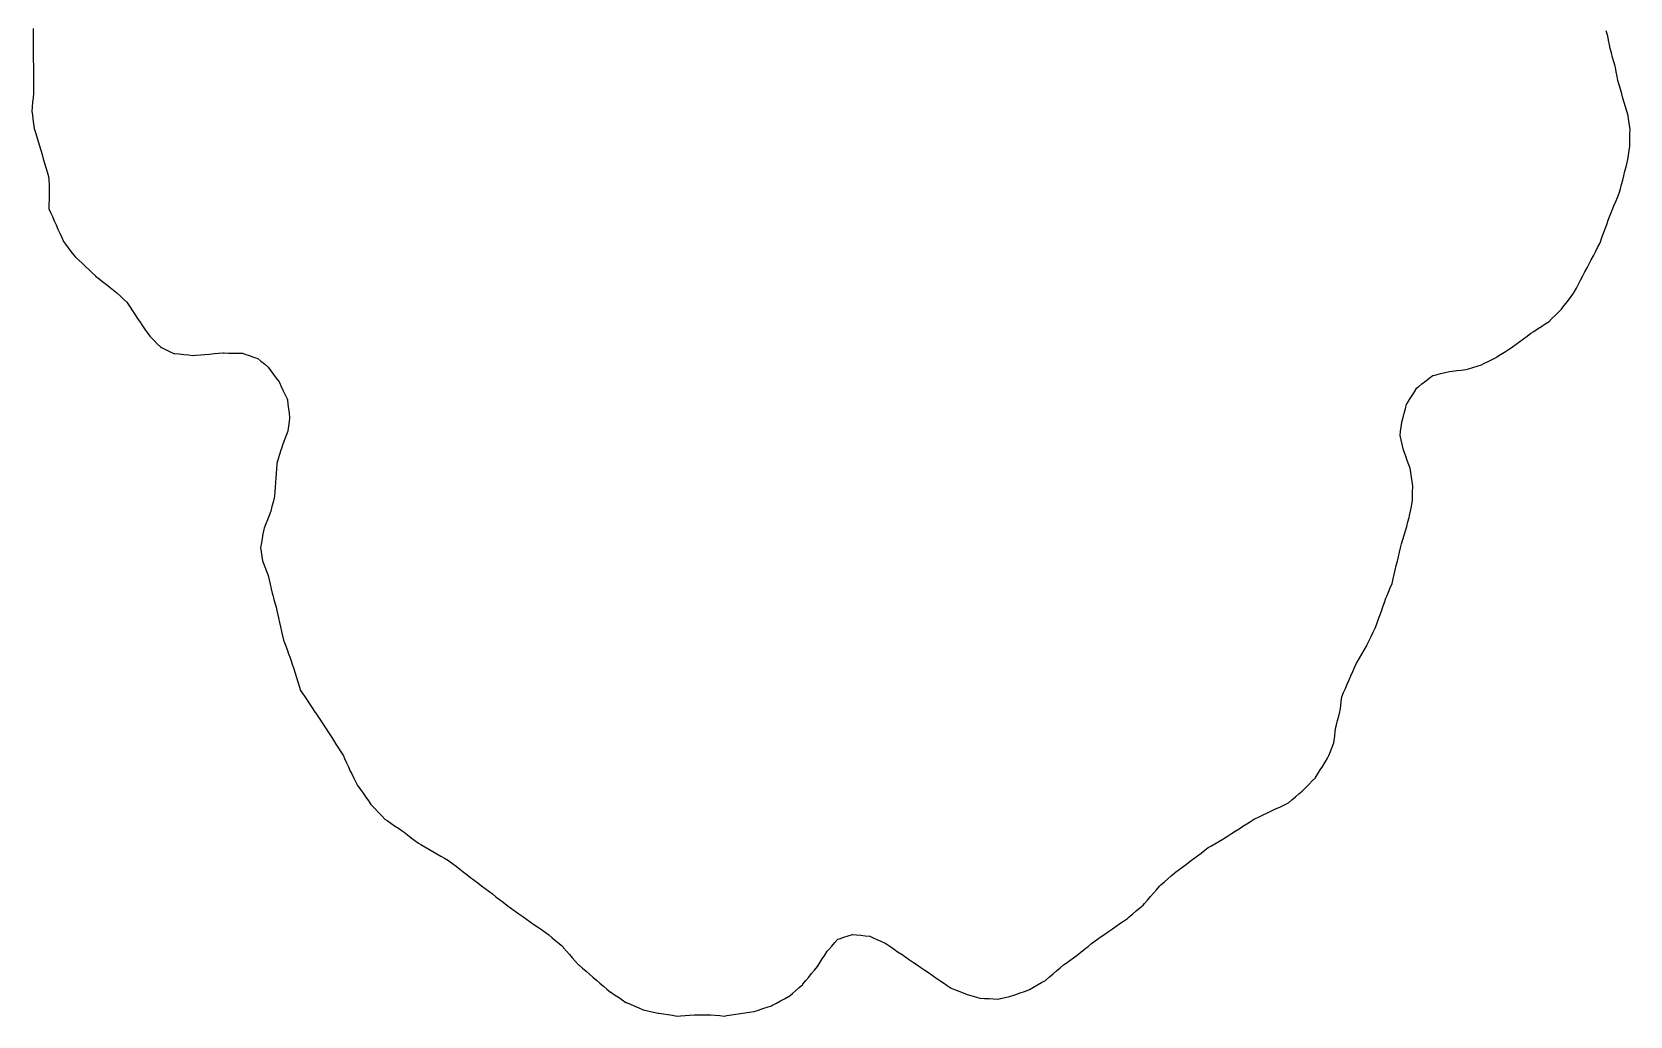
# Model space of a CAD drawing. Header units: millimetres. Extents: x 0 to 3094, y 578 to 2491.
# Drawn here: x 1495.3 to 1845.1, y 846.3 to 1061.7 of the extents above; entities that cross this region are included whole.
import ezdxf

# ---------------------------------------------------------------- set-up
doc = ezdxf.new("R2010")
doc.units = ezdxf.units.MM
doc.layers.add('ALL_ISLANDS', color=7, linetype='Continuous')
doc.layers.add('OUTLINE_ISLAND_07', color=7, linetype='Continuous')

msp = doc.modelspace()

# ---------------------------------------------------------------- linework, layer by layer
at = {"layer": 'ALL_ISLANDS'}
msp.add_lwpolyline([(1495.5553, 1062.4689), (1495.5577, 1061.4689), (1495.5601, 1060.4689), (1495.5625, 1059.4689), (1495.5649, 1058.4689), (1495.5673, 1057.4689), (1495.5697, 1056.4689), (1495.5721, 1055.4689), (1495.5744, 1054.4689), (1495.5768, 1053.4689), (1495.5792, 1052.4689), (1495.5816, 1051.4689), (1495.584, 1050.4689), (1495.5864, 1049.4689), (1495.5888, 1048.4689), (1495.5774, 1048.3193), (1495.5013, 1047.3222), (1495.4252, 1046.3251), (1495.3491, 1045.328), (1495.2731, 1044.3309), (1495.3703, 1043.577), (1495.4982, 1042.5852), (1495.6261, 1041.5935), (1495.754, 1040.6017), (1496.0314, 1039.6801), (1496.3196, 1038.7226), (1496.6078, 1037.765), (1496.896, 1036.8074), (1497.1842, 1035.8499), (1497.4724, 1034.8923), (1497.7606, 1033.9347), (1498.0488, 1032.9772), (1498.337, 1032.0196), (1498.6252, 1031.062), (1498.9134, 1030.1045), (1498.9623, 1029.2333), (1499.0183, 1028.2349), (1499.0744, 1027.2365), (1499.0681, 1027.0193), (1499.0393, 1026.0197), (1499.0105, 1025.0201), (1498.9817, 1024.0205), (1498.9529, 1023.0209), (1499.324, 1022.1936), (1499.7332, 1021.2812), (1500.1425, 1020.3687), (1500.5517, 1019.4563), (1500.961, 1018.5439), (1501.3702, 1017.6315), (1501.7794, 1016.719), (1502.1887, 1015.8066), (1502.6118, 1015.2431), (1503.2122, 1014.4434), (1503.8126, 1013.6438), (1504.413, 1012.8441), (1504.8377, 1012.4391), (1505.5615, 1011.749), (1506.2852, 1011.059), (1507.0089, 1010.3689), (1507.7327, 1009.6788), (1508.4564, 1008.9887), (1509.1801, 1008.2986), (1509.2189, 1008.2682), (1510.0057, 1007.6509), (1510.7924, 1007.0337), (1511.5792, 1006.4164), (1512.3659, 1005.7991), (1513.1526, 1005.1818), (1513.826, 1004.5775), (1514.5702, 1003.9095), (1515.3145, 1003.2416), (1516.0587, 1002.5737), (1516.2172, 1002.3306), (1516.7635, 1001.493), (1517.3098, 1000.6553), (1517.856, 999.8177), (1518.4023, 998.9801), (1518.9485, 998.1425), (1519.355, 997.5592), (1519.9267, 996.7387), (1520.4984, 995.9182), (1521.07, 995.0978), (1521.2973, 994.8704), (1522.0043, 994.1632), (1522.7113, 993.456), (1523.4183, 992.7488), (1523.6065, 992.6577), (1524.5065, 992.2218), (1525.4065, 991.7859), (1526.3065, 991.35), (1526.5336, 991.3249), (1527.5275, 991.2149), (1528.5214, 991.1049), (1529.5154, 990.995), (1530.5093, 990.885), (1531.1498, 990.9397), (1532.1462, 991.0247), (1533.1426, 991.1098), (1534.139, 991.1949), (1535.1354, 991.2799), (1536.1317, 991.365), (1537.1281, 991.4501), (1537.3344, 991.4456), (1538.3342, 991.424), (1539.334, 991.4025), (1540.3337, 991.3809), (1541.3335, 991.3593), (1541.8552, 991.1812), (1542.8016, 990.8581), (1543.748, 990.535), (1544.6943, 990.2119), (1545.3815, 989.6583), (1546.1603, 989.031), (1546.9391, 988.4037), (1546.9825, 988.3449), (1547.5759, 987.54), (1548.1693, 986.7352), (1548.7628, 985.9303), (1549.3562, 985.1254), (1549.4326, 984.9659), (1549.8647, 984.064), (1550.2967, 983.1622), (1550.7288, 982.2603), (1551.1608, 981.3585), (1551.1803, 981.2011), (1551.3034, 980.2087), (1551.4265, 979.2163), (1551.5495, 978.2239), (1551.6726, 977.2315), (1551.5633, 976.3991), (1551.433, 975.4076), (1551.3028, 974.4161), (1551.2607, 974.3022), (1550.9139, 973.3642), (1550.5671, 972.4263), (1550.2204, 971.4883), (1549.8736, 970.5504), (1549.7507, 970.1362), (1549.4662, 969.1775), (1549.1818, 968.2189), (1548.8973, 967.2602), (1548.8831, 967.0637), (1548.8112, 966.0663), (1548.7392, 965.0689), (1548.6673, 964.0715), (1548.5954, 963.0741), (1548.5234, 962.0767), (1548.4515, 961.0793), (1548.3796, 960.0819), (1548.2933, 959.7405), (1548.0484, 958.7709), (1547.8034, 957.8014), (1547.5585, 956.8319), (1547.5412, 956.7878), (1547.1762, 955.8568), (1546.8112, 954.9258), (1546.4461, 953.9948), (1546.0811, 953.0637), (1546.0331, 952.8015), (1545.8528, 951.8179), (1545.6725, 950.8343), (1545.4922, 949.8506), (1545.3119, 948.867), (1545.4502, 947.8904), (1545.5905, 946.9003), (1545.7307, 945.9102), (1545.8791, 945.5277), (1546.2407, 944.5953), (1546.6022, 943.663), (1546.9638, 942.7306), (1546.964, 942.73), (1547.1897, 941.7558), (1547.4154, 940.7816), (1547.6411, 939.8074), (1547.8669, 938.8332), (1547.9804, 938.4252), (1548.2485, 937.4618), (1548.5166, 936.4984), (1548.7848, 935.535), (1548.8234, 935.36), (1549.0389, 934.3835), (1549.2545, 933.407), (1549.47, 932.4305), (1549.6856, 931.454), (1549.9011, 930.4775), (1550.1167, 929.5011), (1550.3322, 928.5246), (1550.3847, 928.3895), (1550.7471, 927.4574), (1551.1095, 926.5254), (1551.4718, 925.5934), (1551.8342, 924.6613), (1551.9737, 924.2182), (1552.2739, 923.2643), (1552.5742, 922.3105), (1552.8744, 921.3566), (1553.1747, 920.4027), (1553.4749, 919.4489), (1553.7752, 918.495), (1554.0754, 917.5412), (1554.3786, 917.0877), (1554.9345, 916.2565), (1555.4904, 915.4252), (1556.0463, 914.5939), (1556.6022, 913.7627), (1557.1581, 912.9314), (1557.7139, 912.1002), (1558.2698, 911.2689), (1558.8257, 910.4376), (1559.1166, 909.986), (1559.6582, 909.1453), (1560.1997, 908.3047), (1560.7413, 907.464), (1561.2828, 906.6233), (1561.8243, 905.7826), (1562.3659, 904.942), (1562.9074, 904.1013), (1563.449, 903.2606), (1563.7278, 902.6318), (1564.1332, 901.7177), (1564.5387, 900.8036), (1564.9441, 899.8894), (1565.1924, 899.4075), (1565.6505, 898.5186), (1566.1085, 897.6297), (1566.5666, 896.7407), (1566.6258, 896.6562), (1567.1997, 895.8373), (1567.7737, 895.0184), (1568.3476, 894.1995), (1568.9216, 893.3806), (1569.4955, 892.5617), (1569.7807, 892.2643), (1570.4728, 891.5425), (1571.1649, 890.8207), (1571.857, 890.0989), (1572.5492, 889.3772), (1573.0089, 889.0641), (1573.8355, 888.5012), (1574.662, 887.9384), (1575.4886, 887.3755), (1576.3152, 886.8127), (1576.7231, 886.5053), (1577.5217, 885.9034), (1578.3204, 885.3016), (1579.119, 884.6998), (1579.9176, 884.098), (1580.4261, 883.8033), (1581.2913, 883.3019), (1582.1565, 882.8004), (1583.0217, 882.299), (1583.8869, 881.7976), (1584.7521, 881.2961), (1585.6173, 880.7947), (1586.4825, 880.2933), (1586.5249, 880.261), (1587.3198, 879.6543), (1588.1148, 879.0476), (1588.9097, 878.441), (1589.7047, 877.8343), (1590.4996, 877.2276), (1591.2946, 876.621), (1592.0895, 876.0143), (1592.8845, 875.4076), (1593.6795, 874.801), (1594.4744, 874.1943), (1595.2694, 873.5876), (1596.0643, 872.981), (1596.8593, 872.3743), (1597.6542, 871.7676), (1598.4492, 871.161), (1599.2441, 870.5543), (1600.0391, 869.9476), (1600.8341, 869.341), (1601.0592, 869.1843), (1601.8799, 868.613), (1602.7007, 868.0418), (1603.5215, 867.4705), (1604.3423, 866.8993), (1605.1631, 866.328), (1605.9838, 865.7568), (1606.8046, 865.1855), (1607.6254, 864.6143), (1608.4462, 864.0431), (1609.1878, 863.408), (1609.9474, 862.7576), (1610.707, 862.1073), (1611.4666, 861.4569), (1611.6684, 861.2254), (1612.3255, 860.4716), (1612.9826, 859.7179), (1613.6397, 858.9641), (1614.2969, 858.2103), (1614.954, 857.4565), (1615.059, 857.3666), (1615.8184, 856.716), (1616.5779, 856.0655), (1617.3373, 855.4149), (1618.0967, 854.7643), (1618.8562, 854.1137), (1619.6156, 853.4632), (1620.375, 852.8126), (1621.1345, 852.162), (1621.8939, 851.5114), (1621.9802, 851.4547), (1622.8158, 850.9053), (1623.6514, 850.3559), (1624.4869, 849.8065), (1625.3225, 849.2571), (1625.3838, 849.2307), (1626.3022, 848.8349), (1627.2205, 848.4391), (1628.1388, 848.0432), (1629.0572, 847.6474), (1629.4246, 847.5651), (1630.4004, 847.3465), (1631.3762, 847.1278), (1632.352, 846.9092), (1632.525, 846.8818), (1633.5128, 846.7258), (1634.5006, 846.5698), (1635.4883, 846.4138), (1636.4761, 846.2578), (1637.2627, 846.3216), (1638.2594, 846.4025), (1639.2562, 846.4833), (1639.2975, 846.484), (1640.2974, 846.5013), (1641.2972, 846.5186), (1642.2971, 846.5359), (1643.2969, 846.5532), (1643.8529, 846.5072), (1644.8495, 846.4248), (1645.8461, 846.3424), (1646.8427, 846.2599), (1647.4109, 846.3466), (1648.3995, 846.4974), (1649.388, 846.6482), (1650.3766, 846.799), (1651.3652, 846.9498), (1652.3537, 847.1006), (1653.3423, 847.2514), (1653.3518, 847.2545), (1654.301, 847.569), (1655.2503, 847.8836), (1656.1995, 848.1981), (1657.1488, 848.5126), (1657.3812, 848.6357), (1658.265, 849.1035), (1659.1488, 849.5714), (1660.0326, 850.0393), (1660.9164, 850.5071), (1660.9926, 850.5724), (1661.7515, 851.2236), (1662.5104, 851.8748), (1663.2693, 852.526), (1664.0283, 853.1771), (1664.0717, 853.2305), (1664.7028, 854.0063), (1665.3339, 854.782), (1665.9649, 855.5577), (1666.596, 856.3334), (1667.2271, 857.1092), (1667.7416, 857.9156), (1668.2794, 858.7586), (1668.8173, 859.6016), (1669.3551, 860.4447), (1669.7117, 860.8412), (1670.3804, 861.5848), (1671.049, 862.3283), (1671.7177, 863.0719), (1672.088, 863.1934), (1673.0382, 863.5051), (1673.9884, 863.8168), (1674.9386, 864.1285), (1675.7127, 864.0459), (1676.707, 863.9397), (1677.7014, 863.8336), (1678.6957, 863.7274), (1679.3183, 863.4499), (1680.2316, 863.0428), (1681.145, 862.6356), (1682.0584, 862.2285), (1682.4491, 861.9618), (1683.2751, 861.3982), (1684.1011, 860.8345), (1684.9271, 860.2709), (1685.7531, 859.7072), (1686.5791, 859.1435), (1687.4051, 858.5799), (1688.2311, 858.0162), (1689.0571, 857.4525), (1689.8831, 856.8889), (1690.7091, 856.3252), (1691.5351, 855.7615), (1692.3611, 855.1979), (1693.1871, 854.6342), (1694.0131, 854.0705), (1694.8391, 853.5069), (1695.6651, 852.9432), (1696.4911, 852.3795), (1697.2437, 852.0831), (1698.1742, 851.7166), (1699.1046, 851.3502), (1700.035, 850.9837), (1700.8496, 850.7476), (1701.81, 850.4692), (1702.7705, 850.1907), (1702.7988, 850.189), (1703.7969, 850.1285), (1704.7951, 850.0679), (1705.7933, 850.0074), (1706.7914, 849.9469), (1707.3347, 850.0812), (1708.3055, 850.3213), (1709.2762, 850.5614), (1710.2469, 850.8015), (1710.6916, 850.9634), (1711.6313, 851.3055), (1712.5709, 851.6476), (1713.5106, 851.9896), (1713.6625, 852.0767), (1714.5301, 852.5739), (1715.3978, 853.0711), (1716.2654, 853.5684), (1717.133, 854.0656), (1717.2976, 854.2057), (1718.0591, 854.8538), (1718.8206, 855.502), (1719.5821, 856.1502), (1720.3436, 856.7984), (1721.1051, 857.4465), (1721.6651, 857.8514), (1722.4756, 858.4372), (1723.286, 859.023), (1724.0965, 859.6088), (1724.1343, 859.6389), (1724.9175, 860.2607), (1725.7007, 860.8825), (1726.4838, 861.5043), (1727.267, 862.1261), (1728.0502, 862.7479), (1728.5096, 863.0674), (1729.3307, 863.6383), (1730.1517, 864.2091), (1730.9727, 864.78), (1731.7938, 865.3509), (1732.6148, 865.9218), (1733.4359, 866.4926), (1734.2569, 867.0635), (1735.0779, 867.6344), (1735.4966, 867.9868), (1736.2617, 868.6307), (1737.0267, 869.2747), (1737.7918, 869.9186), (1738.5568, 870.5626), (1738.8521, 870.9032), (1739.5072, 871.6587), (1740.1623, 872.4143), (1740.8174, 873.1698), (1741.4725, 873.9254), (1742.1276, 874.6809), (1742.4456, 874.9626), (1743.1942, 875.6256), (1743.9428, 876.2886), (1744.6914, 876.9517), (1745.44, 877.6147), (1745.6075, 877.7403), (1746.4077, 878.34), (1747.2079, 878.9398), (1748.0081, 879.5396), (1748.8082, 880.1393), (1749.6084, 880.7391), (1750.4086, 881.3388), (1751.2088, 881.9386), (1752.009, 882.5384), (1752.8091, 883.1381), (1753.3734, 883.4679), (1754.2367, 883.9724), (1755.1001, 884.477), (1755.9635, 884.9815), (1756.1716, 885.1143), (1757.0146, 885.6521), (1757.8577, 886.1899), (1758.7008, 886.7277), (1759.5438, 887.2655), (1760.3869, 887.8033), (1761.23, 888.3412), (1762.073, 888.879), (1762.9161, 889.4168), (1763.0135, 889.4627), (1763.918, 889.8892), (1764.8225, 890.3156), (1765.727, 890.7421), (1766.6315, 891.1685), (1767.536, 891.595), (1768.4405, 892.0215), (1769.345, 892.4479), (1770.2495, 892.8744), (1770.3297, 892.9421), (1771.0937, 893.5873), (1771.8577, 894.2325), (1772.6217, 894.8778), (1773.3857, 895.523), (1773.4473, 895.5857), (1774.1485, 896.2987), (1774.8497, 897.0116), (1775.5508, 897.7246), (1776.252, 898.4376), (1776.2637, 898.4561), (1776.7962, 899.3025), (1777.3288, 900.1489), (1777.8613, 900.9953), (1778.3939, 901.8417), (1778.9264, 902.6881), (1779.1623, 903.2762), (1779.5344, 904.2044), (1779.9066, 905.1325), (1780.2788, 906.0607), (1780.3436, 906.5556), (1780.4733, 907.5471), (1780.6031, 908.5387), (1780.7328, 909.5302), (1780.8543, 909.9872), (1781.1111, 910.9536), (1781.3679, 911.9201), (1781.6247, 912.8865), (1781.6593, 913.1666), (1781.7816, 914.1591), (1781.9039, 915.1516), (1782.0262, 916.1441), (1782.0378, 916.1709), (1782.4357, 917.0883), (1782.8337, 918.0057), (1783.2316, 918.9231), (1783.6296, 919.8405), (1784.0275, 920.7579), (1784.4255, 921.6753), (1784.8235, 922.5927), (1785.2214, 923.5101), (1785.3683, 923.7591), (1785.8766, 924.6203), (1786.3848, 925.4815), (1786.8931, 926.3427), (1787.4014, 927.2039), (1787.5932, 927.5955), (1788.0332, 928.4935), (1788.4732, 929.3915), (1788.9131, 930.2895), (1789.3531, 931.1875), (1789.6789, 932.0983), (1790.0157, 933.0398), (1790.3525, 933.9814), (1790.6893, 934.923), (1791.0261, 935.8646), (1791.3629, 936.8061), (1791.6997, 937.7477), (1791.8712, 938.1568), (1792.258, 939.0789), (1792.6448, 940.0011), (1793.0316, 940.9233), (1793.0432, 940.9723), (1793.2738, 941.9454), (1793.5043, 942.9185), (1793.7349, 943.8915), (1793.9654, 944.8646), (1794.196, 945.8376), (1794.4265, 946.8107), (1794.6571, 947.7838), (1794.8877, 948.7568), (1795.1345, 949.6229), (1795.4086, 950.5846), (1795.6828, 951.5463), (1795.9569, 952.5079), (1796.231, 953.4696), (1796.5051, 954.4313), (1796.7792, 955.393), (1796.8714, 955.848), (1797.0699, 956.8281), (1797.2685, 957.8082), (1797.467, 958.7883), (1797.4776, 959.1276), (1797.509, 960.1272), (1797.5404, 961.1267), (1797.5718, 962.1262), (1797.548, 962.2872), (1797.4016, 963.2764), (1797.2553, 964.2657), (1797.1089, 965.2549), (1796.9625, 966.2441), (1796.7045, 966.9496), (1796.3611, 967.8887), (1796.0176, 968.8279), (1795.6741, 969.767), (1795.4986, 970.4789), (1795.2592, 971.4498), (1795.0198, 972.4208), (1794.7804, 973.3917), (1794.8862, 974.2271), (1795.0118, 975.2192), (1795.1374, 976.2112), (1795.1721, 976.3387), (1795.4345, 977.3036), (1795.6969, 978.2686), (1795.9594, 979.2335), (1796.2218, 980.1985), (1796.3467, 980.3989), (1796.8754, 981.2477), (1797.4042, 982.0964), (1797.9329, 982.9452), (1798.4617, 983.794), (1798.7853, 984.0454), (1799.5749, 984.6589), (1800.3646, 985.2724), (1801.1543, 985.886), (1801.944, 986.4995), (1802.6828, 986.6794), (1803.6544, 986.916), (1804.626, 987.1526), (1805.5976, 987.3892), (1806.1835, 987.4538), (1807.1775, 987.5635), (1808.1715, 987.6731), (1809.1654, 987.7827), (1809.7758, 987.9736), (1810.7302, 988.2721), (1811.6846, 988.5706), (1812.639, 988.8691), (1813.1469, 989.1239), (1814.0407, 989.5724), (1814.9345, 990.0209), (1815.8283, 990.4693), (1815.9637, 990.5557), (1816.8069, 991.0934), (1817.65, 991.6311), (1818.4932, 992.1688), (1819.3363, 992.7065), (1819.4064, 992.7583), (1820.2104, 993.353), (1821.0143, 993.9477), (1821.8183, 994.5424), (1822.6223, 995.1371), (1823.4262, 995.7317), (1824.047, 996.1394), (1824.8829, 996.6882), (1825.7188, 997.2371), (1826.5548, 997.786), (1827.3907, 998.3348), (1828.0118, 998.9488), (1828.7231, 999.6518), (1829.4343, 1000.3547), (1830.1455, 1001.0577), (1830.4328, 1001.4342), (1831.0394, 1002.2293), (1831.6459, 1003.0243), (1832.2525, 1003.8193), (1832.8591, 1004.6143), (1832.9281, 1004.7462), (1833.3918, 1005.6323), (1833.8554, 1006.5183), (1834.319, 1007.4043), (1834.7826, 1008.2904), (1835.2462, 1009.1764), (1835.7099, 1010.0624), (1836.1735, 1010.9484), (1836.6371, 1011.8345), (1837.1007, 1012.7205), (1837.5644, 1013.6065), (1838.028, 1014.4926), (1838.4916, 1015.3786), (1838.6442, 1015.7934), (1838.9896, 1016.7319), (1839.335, 1017.6703), (1839.6804, 1018.6088), (1840.0258, 1019.5473), (1840.3711, 1020.4857), (1840.7165, 1021.4242), (1841.0619, 1022.3627), (1841.216, 1022.7295), (1841.6034, 1023.6514), (1841.9908, 1024.5733), (1842.3782, 1025.4952), (1842.7656, 1026.4171), (1843.0093, 1027.3446), (1843.2634, 1028.3117), (1843.5176, 1029.2789), (1843.7717, 1030.2461), (1844.0258, 1031.2133), (1844.2799, 1032.1804), (1844.5341, 1033.1476), (1844.6293, 1033.7659), (1844.7815, 1034.7543), (1844.9337, 1035.7426), (1845.0859, 1036.731), (1845.0944, 1037.4213), (1845.1067, 1038.4212), (1845.119, 1039.4211), (1845.1313, 1040.421), (1845.0152, 1041.2698), (1844.8797, 1042.2606), (1844.7442, 1043.2514), (1844.7017, 1043.3972), (1844.4222, 1044.3573), (1844.1427, 1045.3174), (1843.8631, 1046.2776), (1843.5836, 1047.2377), (1843.3041, 1048.1979), (1843.0246, 1049.158), (1842.745, 1050.1181), (1842.4655, 1051.0783), (1842.29, 1051.9906), (1842.101, 1052.9726), (1841.9121, 1053.9546), (1841.8423, 1054.213), (1841.5817, 1055.1785), (1841.3212, 1056.1439), (1841.0606, 1057.1094), (1840.8001, 1058.0748), (1840.6351, 1058.9283), (1840.4454, 1059.9101), (1840.2556, 1060.892), (1840.2134, 1061.034), (1839.9286, 1061.9925)], dxfattribs=at)
at = {"layer": 'OUTLINE_ISLAND_07'}
msp.add_lwpolyline([(1495.5553, 1062.4689), (1495.5577, 1061.4689), (1495.5601, 1060.4689), (1495.5625, 1059.4689), (1495.5649, 1058.4689), (1495.5673, 1057.4689), (1495.5697, 1056.4689), (1495.5721, 1055.4689), (1495.5744, 1054.4689), (1495.5768, 1053.4689), (1495.5792, 1052.4689), (1495.5816, 1051.4689), (1495.584, 1050.4689), (1495.5864, 1049.4689), (1495.5888, 1048.4689), (1495.5774, 1048.3193), (1495.5013, 1047.3222), (1495.4252, 1046.3251), (1495.3491, 1045.328), (1495.2731, 1044.3309), (1495.3703, 1043.577), (1495.4982, 1042.5852), (1495.6261, 1041.5935), (1495.754, 1040.6017), (1496.0314, 1039.6801), (1496.3196, 1038.7226), (1496.6078, 1037.765), (1496.896, 1036.8074), (1497.1842, 1035.8499), (1497.4724, 1034.8923), (1497.7606, 1033.9347), (1498.0488, 1032.9772), (1498.337, 1032.0196), (1498.6252, 1031.062), (1498.9134, 1030.1045), (1498.9623, 1029.2333), (1499.0183, 1028.2349), (1499.0744, 1027.2365), (1499.0681, 1027.0193), (1499.0393, 1026.0197), (1499.0105, 1025.0201), (1498.9817, 1024.0205), (1498.9529, 1023.0209), (1499.324, 1022.1936), (1499.7332, 1021.2812), (1500.1425, 1020.3687), (1500.5517, 1019.4563), (1500.961, 1018.5439), (1501.3702, 1017.6315), (1501.7794, 1016.719), (1502.1887, 1015.8066), (1502.6118, 1015.2431), (1503.2122, 1014.4434), (1503.8126, 1013.6438), (1504.413, 1012.8441), (1504.8377, 1012.4391), (1505.5615, 1011.749), (1506.2852, 1011.059), (1507.0089, 1010.3689), (1507.7327, 1009.6788), (1508.4564, 1008.9887), (1509.1801, 1008.2986), (1509.2189, 1008.2682), (1510.0057, 1007.6509), (1510.7924, 1007.0337), (1511.5792, 1006.4164), (1512.3659, 1005.7991), (1513.1526, 1005.1818), (1513.826, 1004.5775), (1514.5702, 1003.9095), (1515.3145, 1003.2416), (1516.0587, 1002.5737), (1516.2172, 1002.3306), (1516.7635, 1001.493), (1517.3098, 1000.6553), (1517.856, 999.8177), (1518.4023, 998.9801), (1518.9485, 998.1425), (1519.355, 997.5592), (1519.9267, 996.7387), (1520.4984, 995.9182), (1521.07, 995.0978), (1521.2973, 994.8704), (1522.0043, 994.1632), (1522.7113, 993.456), (1523.4183, 992.7488), (1523.6065, 992.6577), (1524.5065, 992.2218), (1525.4065, 991.7859), (1526.3065, 991.35), (1526.5336, 991.3249), (1527.5275, 991.2149), (1528.5214, 991.1049), (1529.5154, 990.995), (1530.5093, 990.885), (1531.1498, 990.9397), (1532.1462, 991.0247), (1533.1426, 991.1098), (1534.139, 991.1949), (1535.1354, 991.2799), (1536.1317, 991.365), (1537.1281, 991.4501), (1537.3344, 991.4456), (1538.3342, 991.424), (1539.334, 991.4025), (1540.3337, 991.3809), (1541.3335, 991.3593), (1541.8552, 991.1812), (1542.8016, 990.8581), (1543.748, 990.535), (1544.6943, 990.2119), (1545.3815, 989.6583), (1546.1603, 989.031), (1546.9391, 988.4037), (1546.9825, 988.3449), (1547.5759, 987.54), (1548.1693, 986.7352), (1548.7628, 985.9303), (1549.3562, 985.1254), (1549.4326, 984.9659), (1549.8647, 984.064), (1550.2967, 983.1622), (1550.7288, 982.2603), (1551.1608, 981.3585), (1551.1803, 981.2011), (1551.3034, 980.2087), (1551.4265, 979.2163), (1551.5495, 978.2239), (1551.6726, 977.2315), (1551.5633, 976.3991), (1551.433, 975.4076), (1551.3028, 974.4161), (1551.2607, 974.3022), (1550.9139, 973.3642), (1550.5671, 972.4263), (1550.2204, 971.4883), (1549.8736, 970.5504), (1549.7507, 970.1362), (1549.4662, 969.1775), (1549.1818, 968.2189), (1548.8973, 967.2602), (1548.8831, 967.0637), (1548.8112, 966.0663), (1548.7392, 965.0689), (1548.6673, 964.0715), (1548.5954, 963.0741), (1548.5234, 962.0767), (1548.4515, 961.0793), (1548.3796, 960.0819), (1548.2933, 959.7405), (1548.0484, 958.7709), (1547.8034, 957.8014), (1547.5585, 956.8319), (1547.5412, 956.7878), (1547.1762, 955.8568), (1546.8112, 954.9258), (1546.4461, 953.9948), (1546.0811, 953.0637), (1546.0331, 952.8015), (1545.8528, 951.8179), (1545.6725, 950.8343), (1545.4922, 949.8506), (1545.3119, 948.867), (1545.4502, 947.8904), (1545.5905, 946.9003), (1545.7307, 945.9102), (1545.8791, 945.5277), (1546.2407, 944.5953), (1546.6022, 943.663), (1546.9638, 942.7306), (1546.964, 942.73), (1547.1897, 941.7558), (1547.4154, 940.7816), (1547.6411, 939.8074), (1547.8669, 938.8332), (1547.9804, 938.4252), (1548.2485, 937.4618), (1548.5166, 936.4984), (1548.7848, 935.535), (1548.8234, 935.36), (1549.0389, 934.3835), (1549.2545, 933.407), (1549.47, 932.4305), (1549.6856, 931.454), (1549.9011, 930.4775), (1550.1167, 929.5011), (1550.3322, 928.5246), (1550.3847, 928.3895), (1550.7471, 927.4574), (1551.1095, 926.5254), (1551.4718, 925.5934), (1551.8342, 924.6613), (1551.9737, 924.2182), (1552.2739, 923.2643), (1552.5742, 922.3105), (1552.8744, 921.3566), (1553.1747, 920.4027), (1553.4749, 919.4489), (1553.7752, 918.495), (1554.0754, 917.5412), (1554.3786, 917.0877), (1554.9345, 916.2565), (1555.4904, 915.4252), (1556.0463, 914.5939), (1556.6022, 913.7627), (1557.1581, 912.9314), (1557.7139, 912.1002), (1558.2698, 911.2689), (1558.8257, 910.4376), (1559.1166, 909.986), (1559.6582, 909.1453), (1560.1997, 908.3047), (1560.7413, 907.464), (1561.2828, 906.6233), (1561.8243, 905.7826), (1562.3659, 904.942), (1562.9074, 904.1013), (1563.449, 903.2606), (1563.7278, 902.6318), (1564.1332, 901.7177), (1564.5387, 900.8036), (1564.9441, 899.8894), (1565.1924, 899.4075), (1565.6505, 898.5186), (1566.1085, 897.6297), (1566.5666, 896.7407), (1566.6258, 896.6562), (1567.1997, 895.8373), (1567.7737, 895.0184), (1568.3476, 894.1995), (1568.9216, 893.3806), (1569.4955, 892.5617), (1569.7807, 892.2643), (1570.4728, 891.5425), (1571.1649, 890.8207), (1571.857, 890.0989), (1572.5492, 889.3772), (1573.0089, 889.0641), (1573.8355, 888.5012), (1574.662, 887.9384), (1575.4886, 887.3755), (1576.3152, 886.8127), (1576.7231, 886.5053), (1577.5217, 885.9034), (1578.3204, 885.3016), (1579.119, 884.6998), (1579.9176, 884.098), (1580.4261, 883.8033), (1581.2913, 883.3019), (1582.1565, 882.8004), (1583.0217, 882.299), (1583.8869, 881.7976), (1584.7521, 881.2961), (1585.6173, 880.7947), (1586.4825, 880.2933), (1586.5249, 880.261), (1587.3198, 879.6543), (1588.1148, 879.0476), (1588.9097, 878.441), (1589.7047, 877.8343), (1590.4996, 877.2276), (1591.2946, 876.621), (1592.0895, 876.0143), (1592.8845, 875.4076), (1593.6795, 874.801), (1594.4744, 874.1943), (1595.2694, 873.5876), (1596.0643, 872.981), (1596.8593, 872.3743), (1597.6542, 871.7676), (1598.4492, 871.161), (1599.2441, 870.5543), (1600.0391, 869.9476), (1600.8341, 869.341), (1601.0592, 869.1843), (1601.8799, 868.613), (1602.7007, 868.0418), (1603.5215, 867.4705), (1604.3423, 866.8993), (1605.1631, 866.328), (1605.9838, 865.7568), (1606.8046, 865.1855), (1607.6254, 864.6143), (1608.4462, 864.0431), (1609.1878, 863.408), (1609.9474, 862.7576), (1610.707, 862.1073), (1611.4666, 861.4569), (1611.6684, 861.2254), (1612.3255, 860.4716), (1612.9826, 859.7179), (1613.6397, 858.9641), (1614.2969, 858.2103), (1614.954, 857.4565), (1615.059, 857.3666), (1615.8184, 856.716), (1616.5779, 856.0655), (1617.3373, 855.4149), (1618.0967, 854.7643), (1618.8562, 854.1137), (1619.6156, 853.4632), (1620.375, 852.8126), (1621.1345, 852.162), (1621.8939, 851.5114), (1621.9802, 851.4547), (1622.8158, 850.9053), (1623.6514, 850.3559), (1624.4869, 849.8065), (1625.3225, 849.2571), (1625.3838, 849.2307), (1626.3022, 848.8349), (1627.2205, 848.4391), (1628.1388, 848.0432), (1629.0572, 847.6474), (1629.4246, 847.5651), (1630.4004, 847.3465), (1631.3762, 847.1278), (1632.352, 846.9092), (1632.525, 846.8818), (1633.5128, 846.7258), (1634.5006, 846.5698), (1635.4883, 846.4138), (1636.4761, 846.2578), (1637.2627, 846.3216), (1638.2594, 846.4025), (1639.2562, 846.4833), (1639.2975, 846.484), (1640.2974, 846.5013), (1641.2972, 846.5186), (1642.2971, 846.5359), (1643.2969, 846.5532), (1643.8529, 846.5072), (1644.8495, 846.4248), (1645.8461, 846.3424), (1646.8427, 846.2599), (1647.4109, 846.3466), (1648.3995, 846.4974), (1649.388, 846.6482), (1650.3766, 846.799), (1651.3652, 846.9498), (1652.3537, 847.1006), (1653.3423, 847.2514), (1653.3518, 847.2545), (1654.301, 847.569), (1655.2503, 847.8836), (1656.1995, 848.1981), (1657.1488, 848.5126), (1657.3812, 848.6357), (1658.265, 849.1035), (1659.1488, 849.5714), (1660.0326, 850.0393), (1660.9164, 850.5071), (1660.9926, 850.5724), (1661.7515, 851.2236), (1662.5104, 851.8748), (1663.2693, 852.526), (1664.0283, 853.1771), (1664.0717, 853.2305), (1664.7028, 854.0063), (1665.3339, 854.782), (1665.9649, 855.5577), (1666.596, 856.3334), (1667.2271, 857.1092), (1667.7416, 857.9156), (1668.2794, 858.7586), (1668.8173, 859.6016), (1669.3551, 860.4447), (1669.7117, 860.8412), (1670.3804, 861.5848), (1671.049, 862.3283), (1671.7177, 863.0719), (1672.088, 863.1934), (1673.0382, 863.5051), (1673.9884, 863.8168), (1674.9386, 864.1285), (1675.7127, 864.0459), (1676.707, 863.9397), (1677.7014, 863.8336), (1678.6957, 863.7274), (1679.3183, 863.4499), (1680.2316, 863.0428), (1681.145, 862.6356), (1682.0584, 862.2285), (1682.4491, 861.9618), (1683.2751, 861.3982), (1684.1011, 860.8345), (1684.9271, 860.2709), (1685.7531, 859.7072), (1686.5791, 859.1435), (1687.4051, 858.5799), (1688.2311, 858.0162), (1689.0571, 857.4525), (1689.8831, 856.8889), (1690.7091, 856.3252), (1691.5351, 855.7615), (1692.3611, 855.1979), (1693.1871, 854.6342), (1694.0131, 854.0705), (1694.8391, 853.5069), (1695.6651, 852.9432), (1696.4911, 852.3795), (1697.2437, 852.0831), (1698.1742, 851.7166), (1699.1046, 851.3502), (1700.035, 850.9837), (1700.8496, 850.7476), (1701.81, 850.4692), (1702.7705, 850.1907), (1702.7988, 850.189), (1703.7969, 850.1285), (1704.7951, 850.0679), (1705.7933, 850.0074), (1706.7914, 849.9469), (1707.3347, 850.0812), (1708.3055, 850.3213), (1709.2762, 850.5614), (1710.2469, 850.8015), (1710.6916, 850.9634), (1711.6313, 851.3055), (1712.5709, 851.6476), (1713.5106, 851.9896), (1713.6625, 852.0767), (1714.5301, 852.5739), (1715.3978, 853.0711), (1716.2654, 853.5684), (1717.133, 854.0656), (1717.2976, 854.2057), (1718.0591, 854.8538), (1718.8206, 855.502), (1719.5821, 856.1502), (1720.3436, 856.7984), (1721.1051, 857.4465), (1721.6651, 857.8514), (1722.4756, 858.4372), (1723.286, 859.023), (1724.0965, 859.6088), (1724.1343, 859.6389), (1724.9175, 860.2607), (1725.7007, 860.8825), (1726.4838, 861.5043), (1727.267, 862.1261), (1728.0502, 862.7479), (1728.5096, 863.0674), (1729.3307, 863.6383), (1730.1517, 864.2091), (1730.9727, 864.78), (1731.7938, 865.3509), (1732.6148, 865.9218), (1733.4359, 866.4926), (1734.2569, 867.0635), (1735.0779, 867.6344), (1735.4966, 867.9868), (1736.2617, 868.6307), (1737.0267, 869.2747), (1737.7918, 869.9186), (1738.5568, 870.5626), (1738.8521, 870.9032), (1739.5072, 871.6587), (1740.1623, 872.4143), (1740.8174, 873.1698), (1741.4725, 873.9254), (1742.1276, 874.6809), (1742.4456, 874.9626), (1743.1942, 875.6256), (1743.9428, 876.2886), (1744.6914, 876.9517), (1745.44, 877.6147), (1745.6075, 877.7403), (1746.4077, 878.34), (1747.2079, 878.9398), (1748.0081, 879.5396), (1748.8082, 880.1393), (1749.6084, 880.7391), (1750.4086, 881.3388), (1751.2088, 881.9386), (1752.009, 882.5384), (1752.8091, 883.1381), (1753.3734, 883.4679), (1754.2367, 883.9724), (1755.1001, 884.477), (1755.9635, 884.9815), (1756.1716, 885.1143), (1757.0146, 885.6521), (1757.8577, 886.1899), (1758.7008, 886.7277), (1759.5438, 887.2655), (1760.3869, 887.8033), (1761.23, 888.3412), (1762.073, 888.879), (1762.9161, 889.4168), (1763.0135, 889.4627), (1763.918, 889.8892), (1764.8225, 890.3156), (1765.727, 890.7421), (1766.6315, 891.1685), (1767.536, 891.595), (1768.4405, 892.0215), (1769.345, 892.4479), (1770.2495, 892.8744), (1770.3297, 892.9421), (1771.0937, 893.5873), (1771.8577, 894.2325), (1772.6217, 894.8778), (1773.3857, 895.523), (1773.4473, 895.5857), (1774.1485, 896.2987), (1774.8497, 897.0116), (1775.5508, 897.7246), (1776.252, 898.4376), (1776.2637, 898.4561), (1776.7962, 899.3025), (1777.3288, 900.1489), (1777.8613, 900.9953), (1778.3939, 901.8417), (1778.9264, 902.6881), (1779.1623, 903.2762), (1779.5344, 904.2044), (1779.9066, 905.1325), (1780.2788, 906.0607), (1780.3436, 906.5556), (1780.4733, 907.5471), (1780.6031, 908.5387), (1780.7328, 909.5302), (1780.8543, 909.9872), (1781.1111, 910.9536), (1781.3679, 911.9201), (1781.6247, 912.8865), (1781.6593, 913.1666), (1781.7816, 914.1591), (1781.9039, 915.1516), (1782.0262, 916.1441), (1782.0378, 916.1709), (1782.4357, 917.0883), (1782.8337, 918.0057), (1783.2316, 918.9231), (1783.6296, 919.8405), (1784.0275, 920.7579), (1784.4255, 921.6753), (1784.8235, 922.5927), (1785.2214, 923.5101), (1785.3683, 923.7591), (1785.8766, 924.6203), (1786.3848, 925.4815), (1786.8931, 926.3427), (1787.4014, 927.2039), (1787.5932, 927.5955), (1788.0332, 928.4935), (1788.4732, 929.3915), (1788.9131, 930.2895), (1789.3531, 931.1875), (1789.6789, 932.0983), (1790.0157, 933.0398), (1790.3525, 933.9814), (1790.6893, 934.923), (1791.0261, 935.8646), (1791.3629, 936.8061), (1791.6997, 937.7477), (1791.8712, 938.1568), (1792.258, 939.0789), (1792.6448, 940.0011), (1793.0316, 940.9233), (1793.0432, 940.9723), (1793.2738, 941.9454), (1793.5043, 942.9185), (1793.7349, 943.8915), (1793.9654, 944.8646), (1794.196, 945.8376), (1794.4265, 946.8107), (1794.6571, 947.7838), (1794.8877, 948.7568), (1795.1345, 949.6229), (1795.4086, 950.5846), (1795.6828, 951.5463), (1795.9569, 952.5079), (1796.231, 953.4696), (1796.5051, 954.4313), (1796.7792, 955.393), (1796.8714, 955.848), (1797.0699, 956.8281), (1797.2685, 957.8082), (1797.467, 958.7883), (1797.4776, 959.1276), (1797.509, 960.1272), (1797.5404, 961.1267), (1797.5718, 962.1262), (1797.548, 962.2872), (1797.4016, 963.2764), (1797.2553, 964.2657), (1797.1089, 965.2549), (1796.9625, 966.2441), (1796.7045, 966.9496), (1796.3611, 967.8887), (1796.0176, 968.8279), (1795.6741, 969.767), (1795.4986, 970.4789), (1795.2592, 971.4498), (1795.0198, 972.4208), (1794.7804, 973.3917), (1794.8862, 974.2271), (1795.0118, 975.2192), (1795.1374, 976.2112), (1795.1721, 976.3387), (1795.4345, 977.3036), (1795.6969, 978.2686), (1795.9594, 979.2335), (1796.2218, 980.1985), (1796.3467, 980.3989), (1796.8754, 981.2477), (1797.4042, 982.0964), (1797.9329, 982.9452), (1798.4617, 983.794), (1798.7853, 984.0454), (1799.5749, 984.6589), (1800.3646, 985.2724), (1801.1543, 985.886), (1801.944, 986.4995), (1802.6828, 986.6794), (1803.6544, 986.916), (1804.626, 987.1526), (1805.5976, 987.3892), (1806.1835, 987.4538), (1807.1775, 987.5635), (1808.1715, 987.6731), (1809.1654, 987.7827), (1809.7758, 987.9736), (1810.7302, 988.2721), (1811.6846, 988.5706), (1812.639, 988.8691), (1813.1469, 989.1239), (1814.0407, 989.5724), (1814.9345, 990.0209), (1815.8283, 990.4693), (1815.9637, 990.5557), (1816.8069, 991.0934), (1817.65, 991.6311), (1818.4932, 992.1688), (1819.3363, 992.7065), (1819.4064, 992.7583), (1820.2104, 993.353), (1821.0143, 993.9477), (1821.8183, 994.5424), (1822.6223, 995.1371), (1823.4262, 995.7317), (1824.047, 996.1394), (1824.8829, 996.6882), (1825.7188, 997.2371), (1826.5548, 997.786), (1827.3907, 998.3348), (1828.0118, 998.9488), (1828.7231, 999.6518), (1829.4343, 1000.3547), (1830.1455, 1001.0577), (1830.4328, 1001.4342), (1831.0394, 1002.2293), (1831.6459, 1003.0243), (1832.2525, 1003.8193), (1832.8591, 1004.6143), (1832.9281, 1004.7462), (1833.3918, 1005.6323), (1833.8554, 1006.5183), (1834.319, 1007.4043), (1834.7826, 1008.2904), (1835.2462, 1009.1764), (1835.7099, 1010.0624), (1836.1735, 1010.9484), (1836.6371, 1011.8345), (1837.1007, 1012.7205), (1837.5644, 1013.6065), (1838.028, 1014.4926), (1838.4916, 1015.3786), (1838.6442, 1015.7934), (1838.9896, 1016.7319), (1839.335, 1017.6703), (1839.6804, 1018.6088), (1840.0258, 1019.5473), (1840.3711, 1020.4857), (1840.7165, 1021.4242), (1841.0619, 1022.3627), (1841.216, 1022.7295), (1841.6034, 1023.6514), (1841.9908, 1024.5733), (1842.3782, 1025.4952), (1842.7656, 1026.4171), (1843.0093, 1027.3446), (1843.2634, 1028.3117), (1843.5176, 1029.2789), (1843.7717, 1030.2461), (1844.0258, 1031.2133), (1844.2799, 1032.1804), (1844.5341, 1033.1476), (1844.6293, 1033.7659), (1844.7815, 1034.7543), (1844.9337, 1035.7426), (1845.0859, 1036.731), (1845.0944, 1037.4213), (1845.1067, 1038.4212), (1845.119, 1039.4211), (1845.1313, 1040.421), (1845.0152, 1041.2698), (1844.8797, 1042.2606), (1844.7442, 1043.2514), (1844.7017, 1043.3972), (1844.4222, 1044.3573), (1844.1427, 1045.3174), (1843.8631, 1046.2776), (1843.5836, 1047.2377), (1843.3041, 1048.1979), (1843.0246, 1049.158), (1842.745, 1050.1181), (1842.4655, 1051.0783), (1842.29, 1051.9906), (1842.101, 1052.9726), (1841.9121, 1053.9546), (1841.8423, 1054.213), (1841.5817, 1055.1785), (1841.3212, 1056.1439), (1841.0606, 1057.1094), (1840.8001, 1058.0748), (1840.6351, 1058.9283), (1840.4454, 1059.9101), (1840.2556, 1060.892), (1840.2134, 1061.034), (1839.9286, 1061.9925)], dxfattribs=at)

doc.saveas('drawing.dxf')
